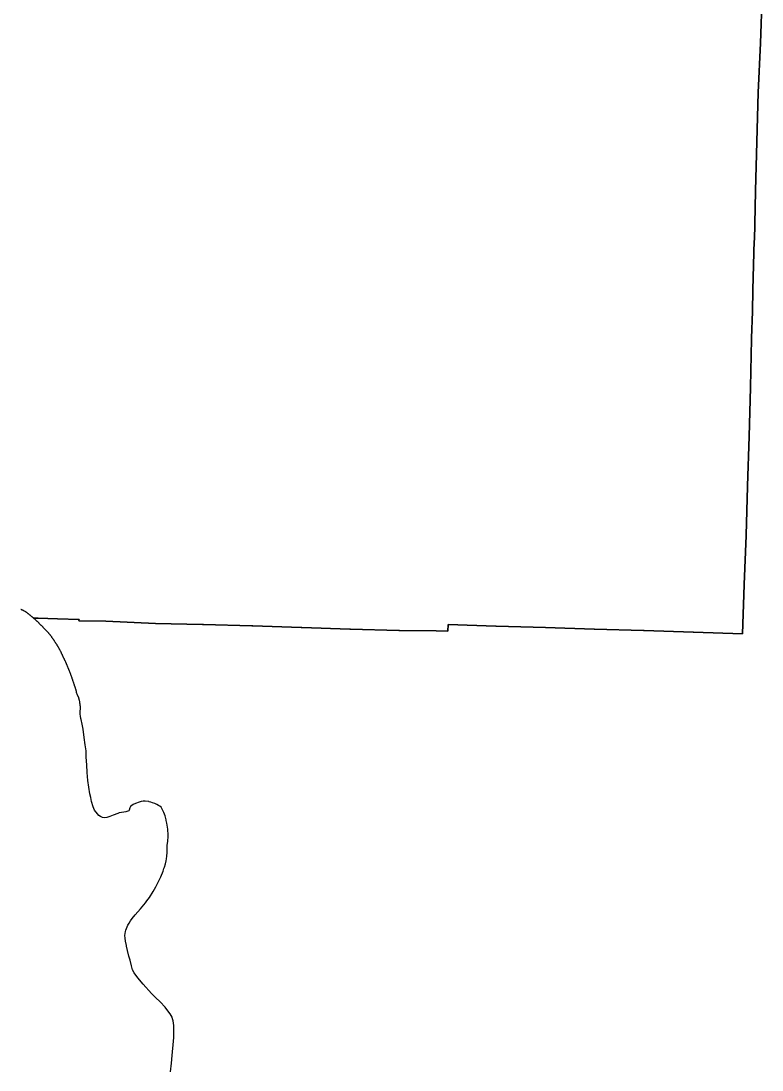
# Model space of a CAD drawing. Header units: inches. Extents: x 141448 to 685535, y 3466439 to 4099221.
# Drawn here: x 171092 to 195332, y 3645095 to 3679403 of the extents above; entities that cross this region are included whole.
import ezdxf

# ---------------------------------------------------------------- set-up
doc = ezdxf.new("R2010")
doc.units = ezdxf.units.IN
doc.header["$MEASUREMENT"] = 0
doc.layers.add('az_county', color=7, linetype='Continuous')

msp = doc.modelspace()

# ---------------------------------------------------------------- linework, layer by layer
at = {"layer": 'az_county'}
for points in [[(195332.21875, 3680283.5), (195278.515625, 3678673.5), (195206.90625, 3677063.75), (195206.8125, 3677058.75), (195167.3125, 3675448.5), (195115.1875, 3673846.25), (195114.984375, 3673838.5), (195080.796875, 3672238.5), (195080.59375, 3672225.75), (195033.375, 3670610.75), (195015.28125, 3669906.75), (194989.28125, 3669031), (194988.46875, 3669000.75), (194954.453125, 3667428.5), (194954.15625, 3667413.5), (194909.453125, 3665816), (194854.546875, 3664195.5), (194853.9375, 3664177.75), (194809.546875, 3662590.5), (194809.25, 3662580.25), (194749.328125, 3660972.75), (194749.03125, 3660962.75), (194691.625, 3659362.75), (193087.8125, 3659411.5), (193077.71875, 3659411.75), (191474.09375, 3659468), (191459.09375, 3659468.5), (189849.984375, 3659509.25), (189842.28125, 3659509.75), (188246.375, 3659565.75), (186634.859375, 3659612.25), (186627.265625, 3659612.25), (185068.15625, 3659660.75), (185058.25, 3659452.25), (184673.84375, 3659455), (183469.140625, 3659463.75), (183456.734375, 3659464), (181870.53125, 3659511.75), (181852.9375, 3659512.5), (180278.421875, 3659569.75), (180255.625, 3659570.25), (178679.296875, 3659617.75), (178641.40625, 3659618.5), (177057.78125, 3659660.25), (177050.09375, 3659660.5), (177032.09375, 3659660.75), (175487.09375, 3659699.75), (173869.765625, 3659777.75), (172989.765625, 3659782.5), (172991.375, 3659830), (172287.359375, 3659854.75), (171655.640625, 3659874.25), (171506.546875, 3659874.5), (171500.9375, 3659879.25), (171495.734375, 3659883.75), (171484.9375, 3659893), (171473.9375, 3659902.25), (171463.046875, 3659911.5), (171452.140625, 3659920.5), (171441.234375, 3659929.75), (171430.140625, 3659938.75), (171419.046875, 3659947.5), (171407.84375, 3659956.5), (171396.546875, 3659965.25), (171385.34375, 3659974), (171374.046875, 3659982.75), (171362.84375, 3659991.5), (171351.546875, 3660000.25), (171340.4375, 3660009.25), (171329.4375, 3660018.25), (171318.546875, 3660027.5), (171307.4375, 3660036.5), (171296.34375, 3660045.5), (171284.9375, 3660054), (171273.234375, 3660062.25), (171261.34375, 3660070), (171249.140625, 3660077.5), (171236.9375, 3660084.75), (171224.546875, 3660092), (171212.125, 3660099), (171199.53125, 3660105.75), (171186.921875, 3660112.5), (171174.03125, 3660118.5), (171161.03125, 3660124.5), (171148.03125, 3660130), (171134.921875, 3660135.75), (171121.71875, 3660141.5), (171108.625, 3660147), (171095.421875, 3660152.5), (171082.125, 3660157.75)], [(175985.109375, 3645034.25), (176014.421875, 3645318.25), (176040.21875, 3645567.75), (176080.53125, 3646034.75), (176089.828125, 3646162.75), (176095.53125, 3646229.25), (176093.328125, 3646297.75), (176090.53125, 3646469.25), (176088.71875, 3646551), (176083.03125, 3646628.75), (176071.125, 3646699.5), (176051.328125, 3646773.5), (176033.21875, 3646820.5), (176000.125, 3646879.5), (175970.03125, 3646933), (175900.21875, 3647029.75), (175803.421875, 3647145.25), (175644.921875, 3647321.25), (175488.53125, 3647469.5), (175359.828125, 3647591.75), (175086.03125, 3647897.25), (174910.21875, 3648104.75), (174798.03125, 3648278), (174745.421875, 3648375.5), (174708.921875, 3648504.5), (174658.828125, 3648686.25), (174620.71875, 3648821.75), (174577.921875, 3649003.5), (174546.921875, 3649144.75), (174541.328125, 3649170.25), (174513.125, 3649311.25), (174494.828125, 3649410.75), (174492.921875, 3649490.25), (174496.125, 3649556.25), (174508.421875, 3649619.5), (174522.71875, 3649671), (174538.921875, 3649720), (174590.4375, 3649828.5), (174628.640625, 3649899.5), (174678.640625, 3649977), (174729.046875, 3650048.25), (174830.4375, 3650168.75), (175001.9375, 3650368.25), (175164.84375, 3650562.25), (175213.046875, 3650626.75), (175297.9375, 3650740.5), (175419.234375, 3650935), (175507.546875, 3651089.5), (175664.5625, 3651412.5), (175738.953125, 3651592.5), (175768.953125, 3651683.75), (175782.65625, 3651725), (175817.859375, 3651837.75), (175840.359375, 3651938), (175847.75, 3651999.5), (175860.75, 3652086.5), (175872.25, 3652206.75), (175873.453125, 3652308), (175879.25, 3652440), (175892.453125, 3652575.25), (175896.25, 3652617.25), (175902.5625, 3652685.75), (175904.0625, 3652778), (175892.0625, 3652968.25), (175858.359375, 3653168.75), (175845.0625, 3653254.75), (175840.859375, 3653271.5), (175807.953125, 3653403.25), (175787.0625, 3653458.75), (175766.15625, 3653515.75), (175744.453125, 3653564.75), (175713.859375, 3653626.75), (175675.453125, 3653689), (175635.453125, 3653721.75), (175594.0625, 3653747.5), (175541.15625, 3653775.5), (175466.453125, 3653809.5), (175398.65625, 3653833.5), (175337.65625, 3653856.75), (175287.15625, 3653869.75), (175269.15625, 3653874.75), (175159.5625, 3653888.25), (175087.453125, 3653885.5), (175024.75, 3653874.5), (174962.359375, 3653852.5), (174833.953125, 3653808.75), (174763.953125, 3653777.75), (174717.859375, 3653748), (174679.5625, 3653713), (174655.0625, 3653671.5), (174629.5625, 3653595.25), (174617.953125, 3653576), (174524.75, 3653542.75), (174457.15625, 3653530.75), (174307.859375, 3653504), (174260.953125, 3653487), (174106.453125, 3653428.5), (173998.25, 3653387.25), (173900.5625, 3653350.25), (173838.734375, 3653346), (173763.34375, 3653358), (173693.9375, 3653387), (173641.84375, 3653422.75), (173593.140625, 3653471.25), (173497.734375, 3653587.75), (173451.046875, 3653703.75), (173397.546875, 3653875.75), (173372.75, 3654006.25), (173348.25, 3654124.75), (173278.25, 3654560.25), (173260.953125, 3654819.75), (173241.65625, 3655072.75), (173229.15625, 3655327), (173224.953125, 3655432.75), (173219.453125, 3655532.5), (173194.15625, 3655729.5), (173161.5625, 3655966), (173124.453125, 3656236.75), (173114.15625, 3656301.25), (173092.859375, 3656407), (173057.5625, 3656553.5), (173049.65625, 3656594), (173036.359375, 3656661.75), (173025.65625, 3656733.75), (173025.953125, 3656739), (173026.953125, 3656753.25), (173027.953125, 3656767.5), (173028.953125, 3656781.75), (173029.75, 3656796), (173030.453125, 3656810.25), (173031.15625, 3656824.5), (173031.859375, 3656838.5), (173032.5625, 3656853), (173033.25, 3656867), (173034.15625, 3656881.5), (173035.15625, 3656895.5), (173036.15625, 3656910), (173036.953125, 3656924), (173037.453125, 3656938.25), (173037.453125, 3656952.5), (173036.953125, 3656966.75), (173035.859375, 3656981), (173034.25, 3656995), (173032.359375, 3657009), (173030.15625, 3657023.25), (173027.953125, 3657037.5), (173025.75, 3657051.5), (173023.75, 3657065.5), (173022.0625, 3657079.75), (173020.359375, 3657094), (173018.75, 3657108), (173017.0625, 3657122.25), (173015.15625, 3657136.5), (173012.953125, 3657150.5), (173010.25, 3657164.5), (173007.25, 3657178.5), (173003.859375, 3657192.25), (173000.25, 3657206), (172996.453125, 3657219.75), (172992.65625, 3657233.5), (172988.75, 3657247.25), (172984.65625, 3657261), (172980.0625, 3657274.5), (172974.953125, 3657287.5), (172969.15625, 3657300.75), (172962.953125, 3657313.5), (172956.5625, 3657326.25), (172950.15625, 3657339), (172944.0625, 3657352), (172938.453125, 3657365), (172933.5625, 3657378.5), (172928.859375, 3657391.75), (172924.453125, 3657405.5), (172920.25, 3657419), (172911.359375, 3657432.75), (172911.75, 3657446.5), (172912.25, 3657458.75), (172912.65625, 3657472.25), (172904.453125, 3657486.25), (172900.25, 3657500), (172896.15625, 3657513.5), (172891.953125, 3657527.25), (172887.859375, 3657540.75), (172883.65625, 3657554.5), (172879.359375, 3657568), (172874.953125, 3657581.75), (172870.453125, 3657595.25), (172865.953125, 3657608.75), (172861.25, 3657622.25), (172856.5625, 3657635.75), (172851.953125, 3657649.25), (172847.25, 3657662.5), (172842.65625, 3657676.25), (172838.15625, 3657689.75), (172833.65625, 3657703.25), (172829.15625, 3657716.75), (172824.65625, 3657730.25), (172820.25, 3657743.75), (172815.75, 3657757.5), (172811.25, 3657771), (172806.859375, 3657784.5), (172802.359375, 3657798), (172797.859375, 3657811.5), (172793.359375, 3657825), (172788.859375, 3657838.5), (172784.25, 3657852.25), (172779.65625, 3657865.75), (172775.15625, 3657879.25), (172770.453125, 3657892.75), (172765.859375, 3657906.25), (172761.25, 3657919.75), (172756.5625, 3657933.25), (172751.859375, 3657946.5), (172747.0625, 3657960), (172742.359375, 3657973.5), (172737.5625, 3657987), (172732.75, 3658000.5), (172727.953125, 3658013.75), (172723.15625, 3658027.25), (172718.25, 3658040.75), (172713.453125, 3658054), (172708.5625, 3658067.5), (172703.65625, 3658081), (172698.65625, 3658094.25), (172693.65625, 3658107.5), (172688.5625, 3658121), (172683.453125, 3658134.25), (172678.15625, 3658147.5), (172672.859375, 3658160.75), (172667.359375, 3658174), (172661.859375, 3658187), (172656.359375, 3658200.25), (172650.859375, 3658213.5), (172645.359375, 3658226.5), (172639.953125, 3658239.75), (172634.5625, 3658253), (172629.25, 3658266.25), (172623.953125, 3658279.5), (172618.65625, 3658292.75), (172613.359375, 3658306), (172608.0625, 3658319.25), (172602.75, 3658332.5), (172597.359375, 3658345.5), (172591.953125, 3658358.75), (172586.453125, 3658372), (172580.859375, 3658385), (172575.15625, 3658398), (172569.25, 3658411), (172563.25, 3658424), (172557.0625, 3658437), (172550.75, 3658449.75), (172544.453125, 3658462.5), (172538.15625, 3658475.25), (172531.859375, 3658488), (172525.5625, 3658501), (172519.359375, 3658513.75), (172513.15625, 3658526.75), (172506.953125, 3658539.5), (172500.859375, 3658552.5), (172494.65625, 3658565.25), (172488.453125, 3658578), (172482.359375, 3658591), (172476.25, 3658604), (172470.0625, 3658616.75), (172463.953125, 3658629.5), (172457.75, 3658642.5), (172451.65625, 3658655.5), (172445.453125, 3658668.25), (172439.453125, 3658681.25), (172433.453125, 3658694), (172427.5625, 3658707), (172421.5625, 3658720), (172415.65625, 3658733), (172409.5625, 3658746), (172403.453125, 3658758.75), (172397.15625, 3658771.5), (172390.65625, 3658784.25), (172384.15625, 3658797), (172377.5625, 3658809.5), (172370.953125, 3658822.25), (172364.25, 3658835), (172357.453125, 3658847.5), (172350.65625, 3658860), (172343.859375, 3658872.5), (172336.953125, 3658885), (172329.953125, 3658897.5), (172322.953125, 3658910), (172315.859375, 3658922.25), (172308.75, 3658934.5), (172301.453125, 3658947), (172294.0625, 3658959), (172286.5625, 3658971.25), (172279.0625, 3658983.25), (172271.359375, 3658995.25), (172264.453125, 3659007.25), (172255.953125, 3659019.5), (172248.25, 3659031.25), (172240.453125, 3659043.25), (172232.75, 3659055.25), (172224.953125, 3659067.25), (172217.25, 3659079.25), (172209.453125, 3659091.25), (172201.65625, 3659103), (172193.75, 3659115), (172185.953125, 3659127), (172178.0625, 3659139), (172170.0625, 3659150.75), (172162.15625, 3659162.5), (172154.15625, 3659174.5), (172146.0625, 3659186.25), (172138.0625, 3659198), (172129.953125, 3659209.75), (172121.859375, 3659221.5), (172113.75, 3659233.25), (172105.4375, 3659245), (172097.140625, 3659256.5), (172088.734375, 3659268), (172080.234375, 3659279.5), (172071.4375, 3659290.75), (172062.640625, 3659301.75), (172053.734375, 3659313), (172044.640625, 3659324), (172035.546875, 3659335), (172026.4375, 3659346), (172017.140625, 3659356.75), (172007.9375, 3659367.5), (171998.546875, 3659378.5), (171989.234375, 3659389.25), (171979.734375, 3659400), (171970.34375, 3659410.5), (171960.84375, 3659421.25), (171951.34375, 3659432), (171941.734375, 3659442.5), (171932.046875, 3659453), (171922.234375, 3659463.25), (171912.34375, 3659473.5), (171902.4375, 3659483.75), (171892.546875, 3659494), (171882.640625, 3659504.25), (171872.640625, 3659514.5), (171862.84375, 3659524.75), (171852.9375, 3659535), (171843.046875, 3659545.5), (171833.234375, 3659555.75), (171823.34375, 3659566), (171813.4375, 3659576.25), (171803.546875, 3659586.5), (171793.640625, 3659596.75), (171783.640625, 3659607), (171773.734375, 3659617.25), (171763.734375, 3659627.5), (171753.640625, 3659637.5), (171743.546875, 3659647.5), (171733.34375, 3659657.5), (171723.046875, 3659667.5), (171712.734375, 3659677.5), (171702.4375, 3659687.25), (171692.140625, 3659697.25), (171681.9375, 3659707), (171671.84375, 3659717), (171661.84375, 3659727.25), (171651.9375, 3659737.5), (171642.046875, 3659748), (171632.234375, 3659758.25), (171622.34375, 3659768.5), (171612.34375, 3659778.75), (171602.234375, 3659788.75), (171591.9375, 3659798.5), (171581.4375, 3659808.25), (171570.84375, 3659818), (171560.234375, 3659827.5), (171549.640625, 3659837), (171538.9375, 3659846.5), (171528.140625, 3659855.75), (171517.4375, 3659865), (171506.546875, 3659874.5), (171655.640625, 3659874.25), (172287.359375, 3659854.75), (172991.375, 3659830), (172989.765625, 3659782.5), (173869.765625, 3659777.75), (175487.09375, 3659699.75), (177032.09375, 3659660.75), (177050.09375, 3659660.5), (177057.78125, 3659660.25), (178641.40625, 3659618.5), (178679.296875, 3659617.75), (180255.625, 3659570.25), (180278.421875, 3659569.75), (181852.9375, 3659512.5), (181870.53125, 3659511.75), (183456.734375, 3659464), (183469.140625, 3659463.75), (184673.84375, 3659455), (185058.25, 3659452.25), (185068.15625, 3659660.75), (186627.265625, 3659612.25), (186634.859375, 3659612.25), (188246.375, 3659565.75), (189842.28125, 3659509.75), (189849.984375, 3659509.25), (191459.09375, 3659468.5), (191474.09375, 3659468), (193077.71875, 3659411.75), (193087.8125, 3659411.5), (194691.625, 3659362.75), (194749.03125, 3660962.75), (194749.328125, 3660972.75), (194809.25, 3662580.25), (194809.546875, 3662590.5), (194853.9375, 3664177.75), (194854.546875, 3664195.5), (194909.453125, 3665816), (194954.15625, 3667413.5), (194954.453125, 3667428.5), (194988.46875, 3669000.75), (194989.28125, 3669031), (195015.28125, 3669906.75), (195033.375, 3670610.75), (195080.59375, 3672225.75), (195080.796875, 3672238.5), (195114.984375, 3673838.5), (195115.1875, 3673846.25), (195167.3125, 3675448.5), (195206.8125, 3677058.75), (195206.90625, 3677063.75), (195278.515625, 3678673.5), (195332.21875, 3680283.5)]]:
    msp.add_lwpolyline(points, dxfattribs=at)

doc.saveas('drawing.dxf')
